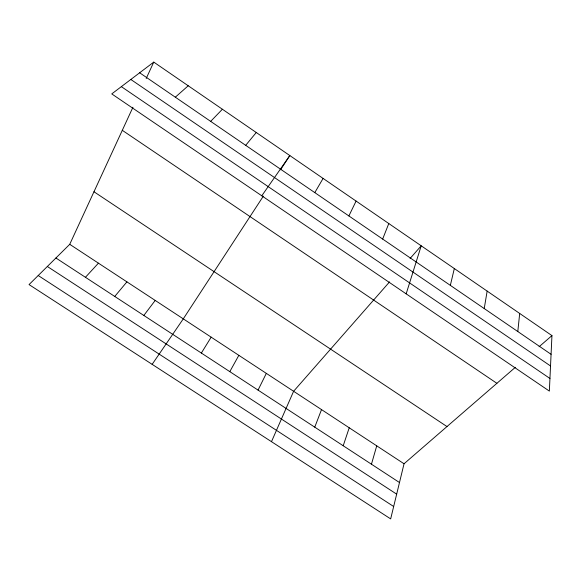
<?xml version="1.0" encoding="UTF-8"?>
<svg xmlns="http://www.w3.org/2000/svg" width="581" height="581" viewBox="0 0 581 581"><rect width="100%" height="100%" fill="white"/><g stroke="black" fill="none" stroke-linecap="round" stroke-linejoin="round"><path stroke-width="0.87" d="M551.95 335.607L549.357 391.093L111.755 93.904L153.762 62.102L551.95 335.607L539.088 346.748M517.802 331.526L519.69 313.45M484.227 308.555L487.154 291.103M450.34 285.365L454.327 268.553M515.332 367.337L404.042 463.769L390.664 518.898L29.05 284.588L69.735 244.325L132.933 107.26M371.455 464.212L376.735 445.845M406.17 293.848L421.21 245.807L410.092 258.487M343.211 445.75L349.225 427.79M314.757 427.158L321.518 409.605M382.661 239.06L388.791 223.54M271.48 441.669L293.608 391.282L389.553 281.901M146.194 78.508L153.762 62.102M348.883 215.943L356.088 201.077M258.051 390.098L266.323 373.372M229.807 371.644L238.842 355.332M314.793 192.616L323.094 178.418M201.36 353.052L211.164 337.162M263.331 196.167L183.284 318.86L152.149 364.352M280.514 169.826L289.825 155.563L261.784 195.79M143.834 315.454L155.207 300.428M245.69 145.33L256.257 132.504M114.747 296.448L126.919 281.865M85.443 277.297L98.429 263.164M210.671 121.371L222.392 109.243M175.324 97.187L188.229 85.777M38.215 275.517L393.671 506.509M55.914 258L399.488 482.535M47.344 266.483L396.67 494.155M69.735 244.325L404.042 463.769M93.969 191.759L446.985 426.563M122.3 130.318L496.893 383.315M121.349 86.642L549.946 378.471M139.658 72.778L551.078 354.301M130.827 79.466L550.534 365.972"/></g></svg>
